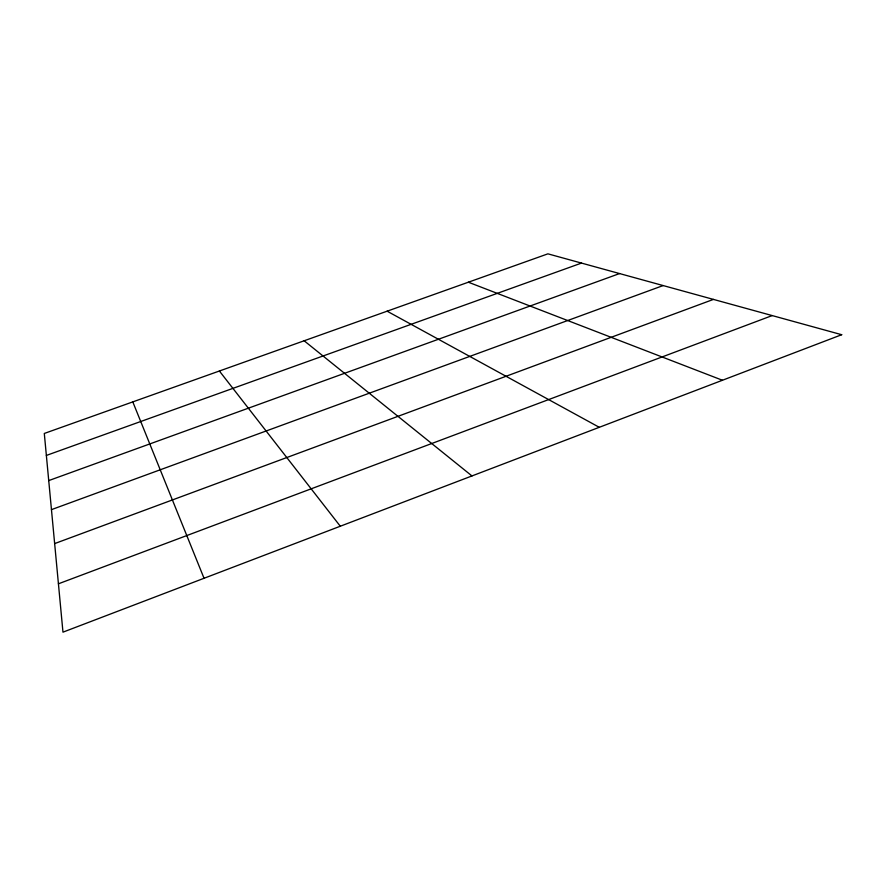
<?xml version="1.0" encoding="UTF-8"?>
<svg xmlns="http://www.w3.org/2000/svg" width="886" height="886" viewBox="0 0 886 886"><rect width="100%" height="100%" fill="white"/><g stroke="black" fill="none" stroke-linecap="round" stroke-linejoin="round"><path stroke-width="1.33" d="M58.421 583.808L772.182 315.582M54.644 543.594L713.44 299.402M51.454 509.638L663.138 285.558M48.73 480.589L619.58 273.564M46.36 455.437L581.493 263.087M468.362 282.213L722.455 380.26M387.116 311.185L599.279 427.307M304.153 340.778L471.961 475.937M219.396 371.012L340.29 526.229M132.8 401.89L204.035 578.27M841.7 334.709L62.972 632.161L44.3 433.453L547.913 253.839L841.7 334.709"/></g></svg>
